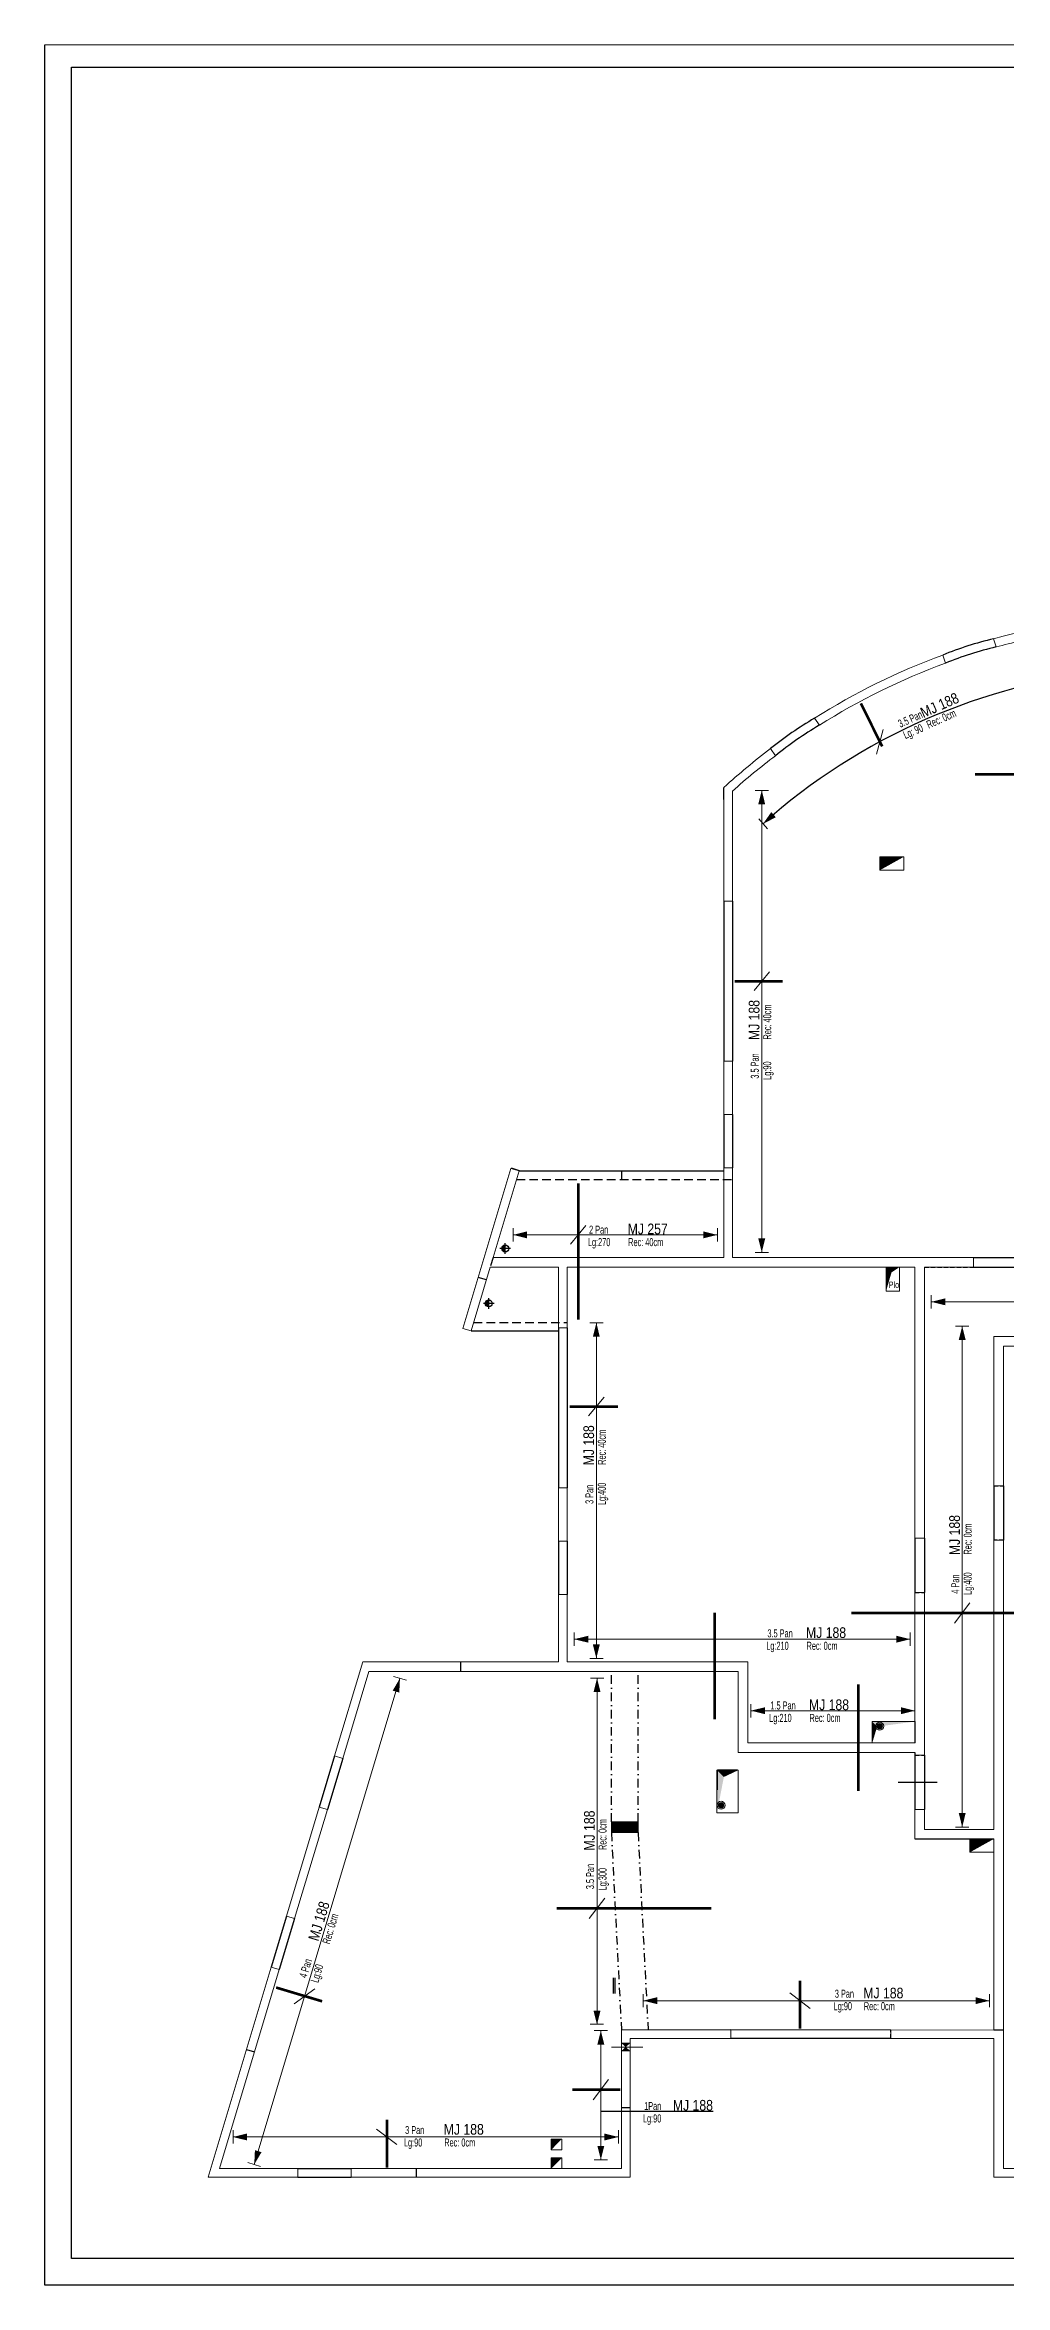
# Model space of a CAD drawing. Header units: centimetres. Extents: x -23039 to -18149, y 2374 to 6574.
# Drawn here: x -23039 to -21239, y 2374 to 6574 of the extents above; entities that cross this region are included whole.
import ezdxf

# ---------------------------------------------------------------- set-up
doc = ezdxf.new("R2010")
doc.units = ezdxf.units.CM
doc.header["$LTSCALE"] = 12.7
for name, pattern in [('CACHE', [9.525, 6.35, -3.175]), ('CACHEX2', [19.05, 12.7, -6.35]), ('TIRETPTX2', [50.8, 25.4, -12.7, 0, -12.7])]:
    doc.linetypes.add(name, pattern=pattern)
doc.layers.get('0').update_dxf_attribs({"lineweight": 5})
for name, color, linetype in [('01_ARMA_INF', 50, 'Continuous'), ('01_cote_gen', 4, 'Continuous'), ('01_linteaux', 2, 'Continuous'), ('01_murs_sup', 2, 'CACHEX2'), ('01_poch_poteaux', 250, 'Continuous'), ('01_resv', 32, 'Continuous'), ('01_texte', 230, 'Continuous')]:
    doc.layers.add(name, color=color, linetype=linetype)
for name, color, linetype, lineweight in [('01_murs_coup', 5, 'Continuous', 60), ('01_résv', 32, 'Continuous', 9), ('B Général', 7, 'Continuous', 5)]:
    doc.layers.add(name, color=color, linetype=linetype, lineweight=lineweight)
doc.styles.add('PATIO', font='ARIALN.TTF')
doc.styles.add('STYLE2', font='ARIALN.TTF')

msp = doc.modelspace()

# ---------------------------------------------------------------- hatches: boundary and pattern name
at = {"layer": '01_poch_poteaux'}
h = msp.add_hatch(color=256, dxfattribs=at)
h.dxf.hatch_style = 1
h.paths.add_polyline_path([(-21926.92, 3242.35), (-21976.92, 3242.35), (-21976.92, 3222.35), (-21926.92, 3222.35)])
at = {"layer": '01_resv'}
h = msp.add_hatch(color=256, dxfattribs=at)
h.dxf.hatch_style = 1
h.paths.add_polyline_path([(-22173.92, 4323.57, 0.0744336), (-22175.83, 4323.85), (-22175.83, 4321.76, -0.0828572)])
h.paths.add_polyline_path([(-22175.83, 4323.85, 0.4142136), (-22182.33, 4317.35), (-22177.43, 4317.35, -0.1505027), (-22175.83, 4321.76)])
h.paths.add_polyline_path([(-22177.43, 4317.35), (-22182.33, 4317.35, 0.4142136), (-22175.83, 4310.85), (-22175.83, 4312.16, -0.1756986)])
h.paths.add_polyline_path([(-22175.83, 4312.16), (-22175.83, 4310.85, 0.0436259), (-22174.7, 4310.95, -0.0520169)])
h = msp.add_hatch(color=256, dxfattribs=at)
h.dxf.hatch_style = 1
h.paths.add_polyline_path([(-22204.89, 4220.6, 0.0744336), (-22206.8, 4220.88), (-22206.8, 4218.79, -0.0828572)])
h.paths.add_polyline_path([(-22206.8, 4220.88, 0.4142136), (-22213.3, 4214.38), (-22208.39, 4214.38, -0.1505027), (-22206.8, 4218.79)])
h.paths.add_polyline_path([(-22208.39, 4214.38), (-22213.3, 4214.38, 0.4142136), (-22206.8, 4207.88), (-22206.8, 4209.19, -0.1756986)])
h.paths.add_polyline_path([(-22206.8, 4209.19), (-22206.8, 4207.88, 0.0436259), (-22205.67, 4207.98, -0.0520169)])
at = {"layer": '01_résv'}
h = msp.add_hatch(color=256, dxfattribs=at)
h.dxf.hatch_style = 1
h.paths.add_polyline_path([(-21478.88, 3421.78, 1), (-21468.88, 3421.78, 1)])
h = msp.add_hatch(dxfattribs=at)
h.set_pattern_fill('ANSI31', color=256, scale=2)
h.set_pattern_definition([(45, (-14370.136, 0), (-4.490128, 4.490128), [])])
h.paths.add_polyline_path([(-21766.23, 3273.58, 1), (-21776.23, 3273.58, 1)])
h = msp.add_hatch(color=256, dxfattribs=at)
h.dxf.hatch_style = 1
h.paths.add_polyline_path([(-21766.23, 3273.58, 1), (-21776.23, 3273.58, 1)])

# ---------------------------------------------------------------- linework, layer by layer
at = {"ltscale": 2}
msp.add_line((-23038.88, 6573.88), (-18148.88, 6573.88), dxfattribs=at)
at = {"layer": '01_ARMA_INF', "linetype": 'CACHE', "lineweight": 0, "ltscale": 4, "const_width": 5, "flags": 128}
msp.add_lwpolyline([(-21509.11, 5339.13), (-21469.13, 5258.5)], dxfattribs=at)
at = {"layer": '01_ARMA_INF', "linetype": 'CACHE', "lineweight": 0, "ltscale": 0.3, "const_width": 5, "flags": 128}
for points in [[(-21295.15, 5206.24), (-20995.15, 5206.24)], [(-21745.58, 4818.26), (-21655.58, 4818.26)], [(-22039.09, 4439.79), (-22039.09, 4183.93)], [(-22054.87, 4021), (-21964.57, 4021)], [(-21783.44, 3634.55), (-21783.44, 3434.55)], [(-21526.78, 3634.08), (-21126.78, 3634.08)], [(-21514.09, 3500.55), (-21514.09, 3300.55)], [(-22079.53, 3080.09), (-21789.53, 3080.09)], [(-21623.01, 2944.82), (-21623.01, 2854.82)], [(-22605.26, 2931.9), (-22519.04, 2906.07)], [(-22050.17, 2740.33), (-21960.17, 2740.33)], [(-22397.47, 2684.4), (-22397.47, 2594.4)]]:
    msp.add_lwpolyline(points, dxfattribs=at)
at = {"layer": '01_cote_gen'}
for p, q in [((-23038.88, 2373.88), (-23038.88, 6573.88)), ((-19198.88, 2373.88), (-23038.88, 2373.88))]:
    msp.add_line(p, q, dxfattribs=at)
at = {"layer": '01_linteaux'}
for p, q in [((-21766.89, 5180.96), (-21766.89, 5159.21)), ((-21765.89, 4968.4), (-21765.89, 4668.4)), ((-21749.89, 4968.4), (-21749.89, 4668.4)), ((-21765.89, 4568.4), (-21765.89, 4468.4)), ((-21749.89, 4568.4), (-21749.89, 4468.4)), ((-22164.95, 4468.38), (-22149.63, 4463.78)), ((-22149.96, 4462.93), (-21765.89, 4462.93)), ((-21957.92, 4462.93), (-21957.92, 4446.93)), ((-21297.87, 4300.39), (-21195.87, 4300.39)), ((-21297.87, 4282.39), (-21195.87, 4282.39)), ((-22239.95, 4162.9), (-22075.92, 4162.9)), ((-22075.92, 4168.4), (-22075.92, 3868.4)), ((-22059.92, 4168.4), (-22059.92, 3868.4)), ((-21259.87, 3872.39), (-21259.87, 3770.39)), ((-21241.87, 3872.39), (-21241.87, 3770.39)), ((-22075.92, 3768.4), (-22075.92, 3668.4)), ((-22059.92, 3768.4), (-22059.92, 3668.4)), ((-21407.87, 3774.39), (-21407.87, 3672.39)), ((-21389.87, 3774.39), (-21389.87, 3672.39)), ((-22259.42, 3542.39), (-22259.42, 3524.39)), ((-22495.83, 3366.11), (-22524.58, 3270.33)), ((-22480.51, 3361.51), (-22509.26, 3265.73)), ((-21407.87, 3367.39), (-21407.87, 3265.39)), ((-21389.87, 3367.39), (-21389.87, 3265.39)), ((-21366.1, 3316.39), (-21439.29, 3316.39)), ((-22585.95, 3065.91), (-22614.7, 2970.13)), ((-22585.95, 3065.91), (-22614.7, 2970.13)), ((-22570.62, 3061.31), (-22599.37, 2965.53)), ((-22570.62, 3061.31), (-22599.37, 2965.53)), ((-22661.01, 2815.85), (-22645.68, 2811.25)), ((-21452.87, 2852.14), (-21752.87, 2852.4)), ((-21452.87, 2836.14), (-21752.87, 2836.4)), ((-21259.87, 2852.4), (-21241.87, 2852.4)), ((-21941.92, 2706.4), (-21957.92, 2706.4)), ((-22564.87, 2592.4), (-22464.87, 2592.4)), ((-22564.87, 2576.4), (-22464.87, 2576.4)), ((-22341.92, 2576.4), (-22341.92, 2592.4))]:
    msp.add_line(p, q, dxfattribs=at)
at = {"layer": '01_linteaux', "linetype": 'TIRETPTX2', "ltscale": 0.05}
for p, q in [((-21976.92, 3242.35), (-21976.92, 3524.39)), ((-21926.92, 3242.35), (-21926.92, 3524.39)), ((-21976.92, 3222.35), (-21957.92, 2852.4)), ((-21926.92, 3222.35), (-21907.92, 2852.4))]:
    msp.add_line(p, q, dxfattribs=at)
at = {"layer": '01_linteaux'}
for centre, radius, start, end in [((-21118.86, 4853.66), 622.87, 103.13524, 112.34389), ((-21108.98, 4822.76), 639.24, 103.2534, 112.22574), ((-21283.73, 4772.45), 622.87, 120.10253, 129.31118), ((-21264.94, 4746.05), 639.24, 120.25777, 129.23011)]:
    msp.add_arc(centre, radius, start, end, dxfattribs=at)
at = {"layer": '01_murs_coup', "linetype": 'Continuous', "lineweight": 18}
for p, q in [((-21260.41, 5460.22), (-21255.53, 5444.97)), ((-21355.65, 5429.76), (-21350.77, 5414.5)), ((-21596.12, 5311.31), (-21587.01, 5298.14)), ((-21678.33, 5254.37), (-21669.21, 5241.21)), ((-21765.89, 5181.87), (-21765.89, 4968.4)), ((-21749.89, 5174.76), (-21749.89, 4968.4)), ((-21765.89, 4968.4), (-21749.89, 4968.4)), ((-21765.89, 4668.4), (-21765.89, 4568.4)), ((-21765.89, 4668.4), (-21749.89, 4668.4)), ((-21749.89, 4668.4), (-21749.89, 4568.4)), ((-21765.89, 4568.4), (-21749.89, 4568.4)), ((-22255.27, 4167.5), (-22165.24, 4467.42)), ((-22198.67, 4300.39), (-22149.92, 4462.82)), ((-22165.24, 4467.42), (-22149.92, 4462.82)), ((-21765.89, 4468.4), (-21765.89, 4300.39)), ((-21765.89, 4468.4), (-21749.89, 4468.4)), ((-21749.89, 4468.4), (-21749.89, 4300.39)), ((-22198.67, 4300.39), (-21765.89, 4300.39)), ((-21749.89, 4300.39), (-21297.87, 4300.39)), ((-21297.87, 4282.39), (-21297.87, 4300.39)), ((-22239.95, 4162.9), (-22204.08, 4282.39)), ((-22204.08, 4282.39), (-22075.92, 4282.39)), ((-22075.92, 4282.39), (-22075.92, 4168.4)), ((-22059.92, 4282.39), (-22059.92, 4168.4)), ((-22059.92, 4282.39), (-21407.87, 4282.39)), ((-21407.87, 4282.39), (-21407.87, 3774.39)), ((-21407.87, 4282.39), (-21407.87, 3774.39)), ((-21389.87, 4282.39), (-21389.87, 3774.39)), ((-21389.87, 4282.39), (-21389.87, 3774.39)), ((-21389.87, 4282.39), (-21297.87, 4282.39)), ((-22239.95, 4162.9), (-22255.27, 4167.5)), ((-22075.92, 4168.4), (-22059.92, 4168.4)), ((-21259.87, 4152.39), (-20164.47, 4152.39)), ((-21259.87, 3872.39), (-21259.87, 4152.39)), ((-21241.87, 3872.39), (-21241.87, 4134.39)), ((-20784.87, 4134.39), (-21241.87, 4134.39)), ((-22075.92, 3868.4), (-22075.92, 3768.4)), ((-22075.92, 3868.4), (-22059.92, 3868.4)), ((-22059.92, 3868.4), (-22059.92, 3768.4)), ((-21259.87, 3872.39), (-21241.87, 3872.39)), ((-22075.92, 3768.4), (-22059.92, 3768.4)), ((-21407.87, 3774.39), (-21389.87, 3774.39)), ((-21241.87, 3770.39), (-21259.87, 3770.39)), ((-21259.87, 3228.38), (-21259.87, 3770.39)), ((-21259.87, 3228.38), (-21259.87, 3770.39)), ((-21241.87, 2592.4), (-21241.87, 3770.39)), ((-22075.92, 3668.4), (-22075.92, 3542.39)), ((-22075.92, 3668.4), (-22059.92, 3668.4)), ((-22059.92, 3668.4), (-22059.92, 3542.39)), ((-21407.87, 3672.39), (-21407.87, 3390.39)), ((-21407.87, 3672.39), (-21389.87, 3672.39)), ((-21407.87, 3672.39), (-21389.87, 3672.39)), ((-21389.87, 3672.39), (-21389.87, 3367.39)), ((-22442.92, 3542.39), (-22495.83, 3366.11)), ((-22075.92, 3542.39), (-22442.92, 3542.39)), ((-21720.92, 3542.39), (-22059.92, 3542.39)), ((-21720.92, 3390.39), (-21720.92, 3542.39)), ((-22431.61, 3524.39), (-22480.51, 3361.51)), ((-21738.92, 3524.39), (-22431.61, 3524.39)), ((-21738.92, 3372.39), (-21738.92, 3524.39)), ((-22495.83, 3366.11), (-22480.51, 3361.51)), ((-21738.92, 3372.39), (-21407.87, 3372.39)), ((-21720.92, 3390.39), (-21407.87, 3390.39)), ((-21407.87, 3372.39), (-21407.87, 3367.39)), ((-21407.87, 3367.39), (-21389.87, 3367.39)), ((-22524.58, 3270.33), (-22585.95, 3065.91)), ((-22509.26, 3265.73), (-22570.62, 3061.31)), ((-22524.58, 3270.33), (-22509.26, 3265.73)), ((-21407.87, 3265.39), (-21407.87, 3210.38)), ((-21407.87, 3265.39), (-21389.87, 3265.39)), ((-21389.87, 3265.39), (-21389.87, 3228.38)), ((-21407.87, 3210.38), (-21259.87, 3210.38)), ((-21389.87, 3228.38), (-21259.87, 3228.38)), ((-21259.87, 2852.4), (-21259.87, 3210.38)), ((-22585.95, 3065.91), (-22570.62, 3061.31)), ((-22585.95, 3065.91), (-22570.62, 3061.31)), ((-22614.7, 2970.13), (-22732.88, 2576.4)), ((-22599.37, 2965.53), (-22711.38, 2592.4)), ((-22614.7, 2970.13), (-22599.37, 2965.53)), ((-22614.7, 2970.13), (-22599.37, 2965.53)), ((-21957.92, 2852.4), (-21752.87, 2852.4)), ((-21957.92, 2592.4), (-21957.92, 2852.4)), ((-21941.92, 2836.4), (-21752.87, 2836.4)), ((-21941.92, 2576.4), (-21941.92, 2836.4)), ((-21752.87, 2836.4), (-21752.87, 2852.4)), ((-21452.87, 2852.14), (-21259.87, 2852.4)), ((-21452.87, 2836.14), (-21452.87, 2852.14)), ((-21452.87, 2836.14), (-21452.87, 2852.14)), ((-21452.87, 2836.14), (-21259.87, 2836.4)), ((-21259.87, 2576.4), (-21259.87, 2836.4)), ((-22732.88, 2576.4), (-22564.87, 2576.4)), ((-22711.38, 2592.4), (-22564.87, 2592.4)), ((-22711.38, 2592.4), (-22564.87, 2592.4)), ((-22564.87, 2576.4), (-22564.87, 2592.4)), ((-22564.87, 2576.4), (-22564.87, 2592.4)), ((-22464.87, 2576.4), (-22464.87, 2592.4)), ((-22464.87, 2592.4), (-21957.92, 2592.4)), ((-21941.92, 2576.4), (-22464.87, 2576.4)), ((-21259.87, 2576.4), (-21064.87, 2576.4)), ((-21241.87, 2592.4), (-21064.87, 2592.4))]:
    msp.add_line(p, q, dxfattribs=at)
at = {"layer": '01_murs_coup', "linetype": 'Continuous', "lineweight": 5}
for p, q in [((-21976.92, 3242.35), (-21976.92, 3222.35)), ((-21926.92, 3242.35), (-21976.92, 3242.35)), ((-21926.92, 3222.35), (-21926.92, 3242.35)), ((-21976.92, 3222.35), (-21926.92, 3222.35))]:
    msp.add_line(p, q, dxfattribs=at)
at = {"layer": '01_murs_coup', "linetype": 'Continuous', "lineweight": 18}
for radius, start, end in [(1244.73, 91.97223, 105.4374), (1228.73, 101.01627, 105.40741), (1244.73, 110.04173, 122.4047), (1228.73, 110.07172, 122.3747), (1244.73, 127.00902, 132.24354), (1228.73, 127.03901, 131.91412)]:
    msp.add_arc((-20929.08, 4260.41), radius, start, end, dxfattribs=at)
at = {"layer": '01_murs_sup', "ltscale": 0.1}
for p, q in [((-22154.72, 4446.93), (-21749.89, 4446.93)), ((-22198.67, 4300.39), (-22204.08, 4282.39)), ((-22211.2, 4258.68), (-22226.52, 4263.28)), ((-22235.14, 4178.9), (-22059.92, 4178.9))]:
    msp.add_line(p, q, dxfattribs=at)
at = {"layer": '01_murs_sup', "ltscale": 0.05}
for p, q in [((-21389.87, 4282.39), (-21297.87, 4282.39)), ((-21259.87, 3872.39), (-21241.87, 3872.39)), ((-21241.87, 3770.39), (-21259.87, 3770.39)), ((-21407.87, 3672.39), (-21389.87, 3672.39)), ((-21407.87, 3672.39), (-21389.87, 3672.39)), ((-21407.87, 3372.39), (-21407.87, 3367.39)), ((-21407.87, 3367.39), (-21389.87, 3367.39)), ((-21452.87, 2836.14), (-21452.87, 2852.14))]:
    msp.add_line(p, q, dxfattribs=at)
at = {"layer": '01_resv'}
for p, q in [((-22175.83, 4307.35), (-22175.83, 4327.32)), ((-22165.85, 4317.35), (-22185.8, 4317.25)), ((-22196.82, 4214.38), (-22216.77, 4214.38)), ((-22206.8, 4204.38), (-22206.8, 4224.35))]:
    msp.add_line(p, q, dxfattribs=at)
at = {"layer": '01_resv', "ltscale": 2}
for p, q in [((-21407.87, 3210.38), (-21259.87, 3210.38)), ((-21304.87, 3210.48), (-21259.87, 3210.48))]:
    msp.add_line(p, q, dxfattribs=at)
at = {"layer": '01_resv'}
for centre in [(-22175.83, 4317.35), (-22206.8, 4214.38)]:
    msp.add_circle(centre, 6.5, dxfattribs=at)
for centre in [(-22169.47, 4316.96), (-22200.44, 4213.99)]:
    msp.add_arc(centre, 7.97, 124.00579, 228.95869, dxfattribs=at)
at = {"layer": '01_resv', "ltscale": 2}
msp.add_solid([(-21304.87, 3185.38), (-21304.87, 3210.48), (-21259.87, 3210.48)], dxfattribs=at)
at = {"layer": '01_résv'}
for p, q in [((-21473.89, 5051.44), (-21428.9, 5051.44)), ((-21473.89, 5026.34), (-21473.89, 5051.44)), ((-21428.9, 5051.44), (-21428.9, 5026.51)), ((-21428.9, 5026.51), (-21473.89, 5026.34)), ((-21461.85, 4282.35), (-21436.85, 4282.35)), ((-21461.85, 4237.35), (-21461.85, 4282.35)), ((-21436.85, 4282.35), (-21436.85, 4237.35)), ((-21436.85, 4237.35), (-21461.85, 4237.35)), ((-21487.84, 3430.38), (-21407.4, 3430.48)), ((-21487.84, 3390.48), (-21487.84, 3430.38)), ((-21487.84, 3410.48), (-21487.84, 3400.48)), ((-21407.4, 3430.48), (-21407.4, 3390.48)), ((-21407.4, 3390.48), (-21487.84, 3390.48)), ((-21778.92, 3339.36), (-21738.92, 3339.36)), ((-21778.92, 3259.36), (-21778.92, 3339.36)), ((-21740.65, 3339.77), (-21777.65, 3339.77)), ((-21777.65, 3339.77), (-21777.65, 3302.77)), ((-21748.92, 3339.36), (-21758.92, 3339.36)), ((-21738.92, 3339.36), (-21738.92, 3259.36)), ((-21738.92, 3259.36), (-21778.92, 3259.36)), ((-21304.87, 3185.38), (-21304.87, 3210.48)), ((-21259.87, 3210.48), (-21259.87, 3185.38)), ((-21259.87, 3185.38), (-21304.87, 3185.38)), ((-21976.57, 2820.4), (-21917.76, 2820.4)), ((-21957.92, 2827.4), (-21941.92, 2827.4)), ((-21957.92, 2813.4), (-21941.92, 2813.4)), ((-22089.94, 2627.4), (-22089.93, 2647.4)), ((-22089.93, 2647.4), (-22069.93, 2647.48)), ((-22069.93, 2647.48), (-22069.94, 2627.48)), ((-22069.94, 2627.48), (-22089.94, 2627.4)), ((-22089.94, 2592.4), (-22089.94, 2612.4)), ((-22089.94, 2612.4), (-22069.94, 2612.4)), ((-22069.94, 2612.4), (-22069.94, 2592.4))]:
    msp.add_line(p, q, dxfattribs=at)
for centre, radius in [((-21473.88, 3421.78), 7.5), ((-21473.88, 3421.78), 5), ((-21771.23, 3273.58), 7.5), ((-21771.23, 3273.58), 5)]:
    msp.add_circle(centre, radius, dxfattribs=at)
for points in [[(-21473.89, 5026.34), (-21473.89, 5051.44), (-21428.9, 5051.44)], [(-21461.85, 4237.35), (-21461.85, 4282.35), (-21451.85, 4272.35)], [(-21461.85, 4282.35), (-21436.85, 4282.35), (-21451.85, 4272.35)], [(-21487.84, 3430.38), (-21407.4, 3430.48), (-21478.67, 3421.04)], [(-21487.84, 3390.48), (-21487.84, 3430.38), (-21478.67, 3421.04)], [(-21778.92, 3259.36), (-21778.92, 3339.36), (-21765.99, 3326.67)], [(-21778.92, 3339.36), (-21738.92, 3339.36), (-21765.99, 3326.67)], [(-21957.92, 2827.4), (-21941.92, 2827.4), (-21941.92, 2813.4), (-21957.92, 2813.4)], [(-22089.93, 2627.4), (-22089.93, 2647.4), (-22069.93, 2647.46)], [(-22089.94, 2592.4), (-22089.94, 2612.4), (-22069.94, 2612.4)]]:
    msp.add_solid(points, dxfattribs=at)
at = {"layer": '01_texte'}
for p, q in [((-22988.88, 2423.88), (-22988.88, 6531.69)), ((-22988.88, 6531.69), (-18198.88, 6531.69)), ((-19198.88, 2423.88), (-22988.88, 2423.88))]:
    msp.add_line(p, q, dxfattribs=at)
at = {"layer": '01_texte', "linetype": 'Continuous', "lineweight": 0}
for p, q in [((-21467.25, 5290.5), (-21479.86, 5244.33)), ((-21707.47, 5176.2), (-21682.51, 5176.2)), ((-21694.99, 4310.03), (-21694.99, 5176.2)), ((-21700.75, 5122.86), (-21684.34, 5104.06)), ((-21709.49, 4800.72), (-21680.49, 4835.79)), ((-22161.23, 4355.36), (-22161.23, 4330.4)), ((-22161.23, 4342.88), (-21778.2, 4342.88)), ((-22053.59, 4325.34), (-22024.58, 4360.41)), ((-21778.2, 4355.36), (-21778.2, 4330.4)), ((-21707.47, 4310.03), (-21682.51, 4310.03)), ((-21377.13, 4229.87), (-21377.13, 4204.91)), ((-21377.13, 4217.39), (-19408.45, 4217.39)), ((-22017.5, 4178.02), (-21992.54, 4178.02)), ((-22005.02, 3548.9), (-22005.02, 4178.02)), ((-21331.69, 4171.92), (-21306.73, 4171.92)), ((-21319.21, 3232.72), (-21319.21, 4171.92)), ((-22019.52, 4003.47), (-21990.52, 4038.54)), ((-21333.71, 3615.05), (-21304.7, 3653.12)), ((-22046.42, 3597.36), (-22046.42, 3572.4)), ((-22046.42, 3584.88), (-21416.6, 3584.88)), ((-21416.6, 3597.36), (-21416.6, 3572.4)), ((-22017.5, 3548.9), (-21992.54, 3548.9)), ((-22646.3, 2600.14), (-22373.12, 3511.68)), ((-22385.08, 3515.26), (-22361.17, 3508.09)), ((-22016.23, 3512.03), (-21991.27, 3512.03)), ((-22003.75, 3512.03), (-22003.45, 2863.36)), ((-21715.17, 3463.36), (-21715.17, 3438.4)), ((-21715.17, 3450.88), (-21407.87, 3450.88)), ((-21331.69, 3232.72), (-21306.73, 3232.72)), ((-22018.26, 3061.05), (-21989.25, 3099.12)), ((-22571.45, 2901.48), (-22532.73, 2929.62)), ((-21917.01, 2919.74), (-21917.01, 2894.78)), ((-21917.01, 2907.26), (-21268.02, 2907.26)), ((-21642.04, 2921.77), (-21603.97, 2892.76)), ((-21268.02, 2919.74), (-21268.02, 2894.78)), ((-22016.54, 2863.36), (-21991.58, 2863.36)), ((-22009.08, 2851.05), (-21984.12, 2851.05)), ((-21996.6, 2608.97), (-21996.6, 2851.05)), ((-22011.11, 2721.29), (-21982.1, 2759.36)), ((-22686.06, 2651.71), (-21963.7, 2651.71)), ((-22685.71, 2664.19), (-22685.71, 2639.23)), ((-22416.9, 2666.52), (-22378.83, 2637.51)), ((-21963.7, 2664.19), (-21963.7, 2639.23)), ((-22009.08, 2608.97), (-21984.12, 2608.97)), ((-22658.25, 2603.72), (-22634.34, 2596.56))]:
    msp.add_line(p, q, dxfattribs=at)
at = {"layer": '01_texte', "ltscale": 5}
for p, q in [((-21973.33, 2950.23), (-21973.33, 2920.42)), ((-21970.65, 2950.23), (-21970.65, 2920.42)), ((-21996.6, 2700.27), (-21785.9, 2700.27))]:
    msp.add_line(p, q, dxfattribs=at)
at = {"layer": '01_texte', "ltscale": 200}
msp.add_arc((-20929.18, 4260.35), 1144.78, 95.499, 131.82207, dxfattribs=at)
at = {"layer": '01_texte', "linetype": 'Continuous', "lineweight": 0}
for points in [[(-21694.99, 5176.2), (-21701.45, 5150.1), (-21694.99, 5150.1)], [(-21694.99, 5176.2), (-21688.53, 5150.1), (-21694.99, 5150.1)], [(-21692.55, 5113.46), (-21677.14, 5135.49), (-21672.89, 5130.63)], [(-21692.55, 5113.46), (-21668.64, 5125.76), (-21672.89, 5130.63)], [(-22161.23, 4342.88), (-22135.13, 4349.34), (-22135.13, 4342.88)], [(-22161.23, 4342.88), (-22135.13, 4336.42), (-22135.13, 4342.88)], [(-21778.2, 4342.88), (-21804.3, 4349.34), (-21804.3, 4342.88)], [(-21778.2, 4342.88), (-21804.3, 4336.42), (-21804.3, 4342.88)], [(-21694.99, 4310.03), (-21701.45, 4336.12), (-21694.99, 4336.12)], [(-21694.99, 4310.03), (-21688.53, 4336.12), (-21694.99, 4336.12)], [(-21377.13, 4217.39), (-21351.03, 4223.85), (-21351.03, 4217.39)], [(-21377.13, 4217.39), (-21351.03, 4210.93), (-21351.03, 4217.39)], [(-22005.02, 4178.02), (-22011.48, 4151.92), (-22005.02, 4151.92)], [(-22005.02, 4178.02), (-21998.56, 4151.92), (-22005.02, 4151.92)], [(-21319.21, 4171.92), (-21325.67, 4145.83), (-21319.21, 4145.83)], [(-21319.21, 4171.92), (-21312.75, 4145.83), (-21319.21, 4145.83)], [(-22046.42, 3584.88), (-22020.33, 3591.34), (-22020.33, 3584.88)], [(-22046.42, 3584.88), (-22020.33, 3578.42), (-22020.33, 3584.88)], [(-22005.02, 3548.9), (-22011.48, 3574.99), (-22005.02, 3574.99)], [(-22005.02, 3548.9), (-21998.56, 3574.99), (-22005.02, 3574.99)], [(-21416.6, 3584.88), (-21442.7, 3591.34), (-21442.7, 3584.88)], [(-21416.6, 3584.88), (-21442.7, 3578.42), (-21442.7, 3584.88)], [(-22373.12, 3511.68), (-22386.8, 3488.53), (-22380.62, 3486.68)], [(-22373.12, 3511.68), (-22374.43, 3484.83), (-22380.62, 3486.68)], [(-22003.75, 3512.03), (-22010.21, 3485.93), (-22003.75, 3485.93)], [(-22003.75, 3512.03), (-21997.29, 3485.93), (-22003.75, 3485.93)], [(-21715.17, 3450.88), (-21689.07, 3457.34), (-21689.07, 3450.88)], [(-21715.17, 3450.88), (-21689.07, 3444.42), (-21689.07, 3450.88)], [(-21407.87, 3450.88), (-21433.97, 3457.34), (-21433.97, 3450.88)], [(-21407.87, 3450.88), (-21433.97, 3444.42), (-21433.97, 3450.88)], [(-21319.21, 3232.72), (-21325.67, 3258.82), (-21319.21, 3258.82)], [(-21319.21, 3232.72), (-21312.75, 3258.82), (-21319.21, 3258.82)], [(-21917.01, 2907.26), (-21890.91, 2913.72), (-21890.91, 2907.26)], [(-21917.01, 2907.26), (-21890.91, 2900.8), (-21890.91, 2907.26)], [(-21268.02, 2907.26), (-21294.12, 2913.72), (-21294.12, 2907.26)], [(-21268.02, 2907.26), (-21294.12, 2900.8), (-21294.12, 2907.26)], [(-22003.75, 2862.13), (-22010.21, 2888.22), (-22003.75, 2888.22)], [(-22003.75, 2862.13), (-21997.29, 2888.22), (-22003.75, 2888.22)], [(-21996.6, 2851.05), (-22003.06, 2824.95), (-21996.6, 2824.95)], [(-21996.6, 2851.05), (-21990.14, 2824.95), (-21996.6, 2824.95)], [(-22686.06, 2651.71), (-22659.96, 2658.17), (-22659.96, 2651.71)], [(-22686.06, 2651.71), (-22659.96, 2645.25), (-22659.96, 2651.71)], [(-21963.7, 2651.71), (-21989.79, 2658.17), (-21989.79, 2651.71)], [(-21963.7, 2651.71), (-21989.79, 2645.25), (-21989.79, 2651.71)], [(-22646.3, 2600.14), (-22644.99, 2626.99), (-22638.8, 2625.14)], [(-22646.3, 2600.14), (-22632.62, 2623.28), (-22638.8, 2625.14)], [(-21996.6, 2608.97), (-22003.06, 2635.07), (-21996.6, 2635.07)], [(-21996.6, 2608.97), (-21990.14, 2635.07), (-21996.6, 2635.07)]]:
    msp.add_solid(points, dxfattribs=at)
at = {"layer": 'B Général', "color": 7, "linetype": 'Continuous', "lineweight": 18}
msp.add_line((-21389.87, 4282.39), (-21297.87, 4282.39), dxfattribs=at)

# ---------------------------------------------------------------- texts
at = {"layer": '01_résv', "style": 'STYLE2', "width": 0.8}
msp.add_text('Plo', height=12, dxfattribs=at).set_placement((-21457.16, 4243.29))
at = {"layer": '01_texte', "linetype": 'Continuous', "lineweight": 0, "style": 'PATIO'}
msp.add_text('MJ 188', height=20, rotation=24.07738, dxfattribs=at).set_placement((-21391.89, 5311.41))
at = {"layer": '01_texte', "linetype": 'Continuous', "lineweight": 0, "style": 'PATIO', "width": 0.8}
for s, p in [('3.5 Pan', (-21435.19, 5293.38)), ('Lg: 90', (-21425.67, 5272.08)), ('Rec: 0cm', (-21381.95, 5291.62))]:
    msp.add_text(s, height=15, rotation=24.07738, dxfattribs=at).set_placement(p)
at = {"layer": '01_texte', "ltscale": 5, "style": 'PATIO'}
for rotation, p in [(90, (-21699.32, 4708.11)), (90, (-22009.35, 3910.86)), (90, (-21323.53, 3742.6)), (90, (-22008.08, 3188.6)), (73.31749, (-22526.18, 3017.5))]:
    msp.add_text('MJ 188', height=20, rotation=rotation, dxfattribs=at).set_placement(p)
at = {"layer": '01_texte', "ltscale": 5, "style": 'PATIO', "width": 0.8}
for s, rotation, p in [('Rec: 40cm', 90, (-21677.19, 4709.11)), ('3.5 Pan', 90, (-21700.53, 4635.78)), ('Lg:90', 90, (-21677.19, 4633.57)), ('Rec: 40cm', 90, (-21987.22, 3911.86)), ('3 Pan', 90, (-22010.56, 3838.52)), ('Lg:400', 90, (-21987.22, 3836.32)), ('Rec: 0cm', 90, (-21301.41, 3743.6)), ('4 Pan', 90, (-21324.74, 3670.26)), ('Lg:400', 90, (-21301.41, 3668.06)), ('Rec: 0cm', 90, (-21985.95, 3189.6)), ('3.5 Pan', 90, (-22009.29, 3116.26)), ('Lg:300', 90, (-21985.95, 3114.06)), ('Rec: 0cm', 73.31749, (-22504.69, 3012.11)), ('4 Pan', 73.31749, (-22548.1, 2948.56)), ('Lg:90', 73.31749, (-22526.38, 2939.75))]:
    msp.add_text(s, height=15, rotation=rotation, dxfattribs=at).set_placement(p)
for s, p in [('Lg:270', (-22020.86, 4321.85)), ('2 Pan', (-22018.65, 4345.18)), ('Rec: 40cm', (-21945.32, 4321.85)), ('Lg:210', (-21686.54, 3565.08)), ('3.5 Pan', (-21684.33, 3588.41)), ('Rec: 0cm', (-21611, 3565.08)), ('Lg:210', (-21681.01, 3429.85)), ('1.5 Pan', (-21678.81, 3453.18)), ('Rec: 0cm', (-21605.47, 3429.85)), ('Lg:90', (-21560.2, 2889.46)), ('3 Pan', (-21558, 2912.8)), ('Rec: 0cm', (-21503.62, 2889.46)), ('Lg:90', (-21917.64, 2678.99)), ('1Pan', (-21915.43, 2702.33)), ('Lg:90', (-22365.67, 2633.91)), ('3 Pan', (-22363.47, 2657.25)), ('Rec: 0cm', (-22290.13, 2633.91))]:
    msp.add_text(s, height=15, dxfattribs=at).set_placement(p)
at = {"layer": '01_texte', "ltscale": 5, "style": 'PATIO'}
for s, p in [('MJ 257', (-21946.32, 4343.98)), ('MJ 188', (-21612, 3587.21)), ('MJ 188', (-21606.47, 3451.98)), ('MJ 188', (-21504.62, 2911.59)), ('MJ 188', (-21861.59, 2701.12)), ('MJ 188', (-22291.13, 2656.04))]:
    msp.add_text(s, height=20, dxfattribs=at).set_placement(p)

doc.saveas('drawing.dxf')
